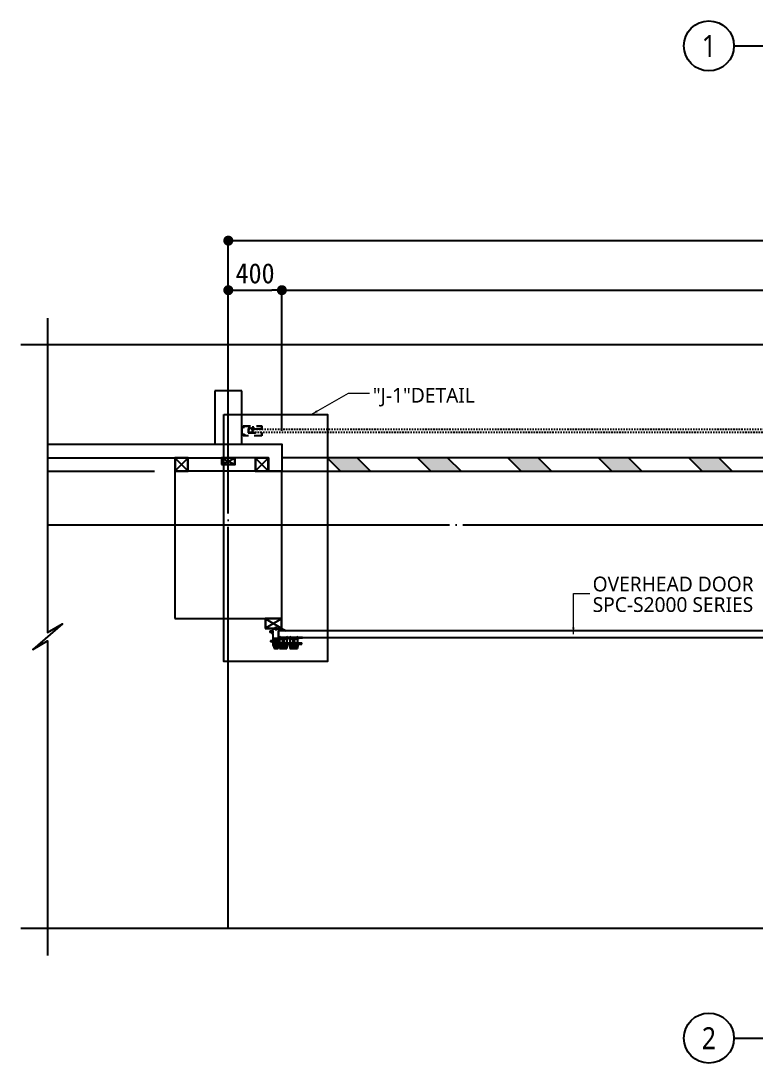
# Model space of a CAD drawing. Header units: millimetres. Extents: x 909 to 159266, y 137 to 21462.
# Drawn here: x 78800 to 84289, y 2454 to 10236 of the extents above; entities that cross this region are included whole.
import ezdxf
from ezdxf.enums import TextEntityAlignment as Align

# ---------------------------------------------------------------- set-up
doc = ezdxf.new("R2010")
doc.units = ezdxf.units.MM
doc.header["$LTSCALE"] = 50
doc.header["$MEASUREMENT"] = 0
for name, pattern in [('HIDDEN', [2, 1, -1]), ('지상1층 평면도$0$CEN', [62, 60, -1, 0, -1]), ('지상1층 평면도$0$HID', [2, 1.1, -0.9])]:
    doc.linetypes.add(name, pattern=pattern)
doc.layers.get('Defpoints').update_dxf_attribs({"color": 181})
for name, color, linetype in [('1212', 7, 'Continuous'), ('252', 252, 'Continuous'), ('3', 3, 'Continuous'), ('DIM', 7, 'Continuous'), ('OHD Frame', 2, 'Continuous'), ('OHD Panel', 5, 'Continuous'), ('건축120130$0$MARK', 3, 'Continuous'), ('지상1층 평면도$0$A-FLOR-FLIN-TYP2', 8, 'Continuous'), ('지상1층 평면도$0$A-FLOR-GW', 6, 'Continuous'), ('지상1층 평면도$0$A-ST-AXIS-CEN', 252, '지상1층 평면도$0$CEN'), ('지상1층 평면도$0$A-ST-COL', 2, 'Continuous'), ('지상1층 평면도$0$AF_01_Xref_PLAN_REV_01$0$_시설물', 9, 'Continuous'), ('지상1층 평면도$0$XREF-PLAN$0$A-STEEL', 7, 'Continuous'), ('지상1층 평면도$0$방화셔터', 11, '지상1층 평면도$0$HID')]:
    doc.layers.add(name, color=color, linetype=linetype)
doc.layers.add('건축120130$0$TEX', color=3, linetype='Continuous', lineweight=15)
doc.styles.add('2020음성 1차', font='나눔고딕Bold.ttf')
doc.styles.get("Standard").update_dxf_attribs({"font": 'NanumGothicBold.ttf'})
doc.styles.add('돋움체', font='')
doc.styles.add('울릉도M', font='NanumGothic.ttf')
doc.styles.get('돋움체').set_extended_font_data('DotumChe')
doc.dimstyles.new('ISO-25', dxfattribs={"dimtxt": 2.5, "dimasz": 2.5, "dimexe": 1.25, "dimexo": 0.625, "dimtad": 1, "dimtxsty": 'Standard', "dimcen": 2.5, "dimadec": 0, "dimazin": 0, "dimtfac": 1, "dimtmove": 0, "dimatfit": 3, "dimfxl": 1, "dimarcsym": 0})
doc.dimstyles.new('류재성$0', dxfattribs={"dimscale": 50, "dimtxt": 3, "dimasz": 1.5, "dimexe": 0, "dimexo": 2, "dimgap": 1, "dimtad": 1, "dimdec": 0, "dimdsep": 46, "dimlunit": 6, "dimtxsty": '2020음성 1차', "dimblk1": 'DOT', "dimblk2": 'DOT', "dimsah": 1, "dimcen": 0.09, "dimclrt": 4, "dimadec": 0, "dimazin": 0, "dimtfac": 1, "dimtdec": 4, "dimtofl": 0, "dimtmove": 0, "dimatfit": 3, "dimldrblk": 'DOT', "dimfxl": 1, "dimtolj": 1, "dimtzin": 0, "dimarcsym": 0})

# ---------------------------------------------------------------- blocks, each defined once
blk = doc.blocks.new('지상1층 평면도$0$XREF-PLAN$0$각-100X100')
at = {"layer": '지상1층 평면도$0$XREF-PLAN$0$A-STEEL', "color": 1}
for p, q in [((-47.7, -47.7), (47.7, 47.7)), ((-47.7, 47.7), (47.7, -47.7))]:
    blk.add_line(p, q, dxfattribs=at)
at = {"layer": '지상1층 평면도$0$XREF-PLAN$0$A-STEEL'}
blk.add_lwpolyline([(-50, -50), (50, -50), (50, 50), (-50, 50)], close=True, dxfattribs=at)
at = {"layer": '지상1층 평면도$0$XREF-PLAN$0$A-STEEL', "color": 8}
blk.add_lwpolyline([(-47.7, -47.7), (47.7, -47.7), (47.7, 47.7), (-47.7, 47.7)], close=True, dxfattribs=at)
blk = doc.blocks.new('지상1층 평면도$0$A$C5B7E0480')
at = {"layer": '지상1층 평면도$0$XREF-PLAN$0$A-STEEL', "color": 1}
for p, q in [((2.3, 2.3, -103000), (97.7, 47.7, -103000)), ((2.3, 47.7, -103000), (97.7, 2.3, -103000))]:
    blk.add_line(p, q, dxfattribs=at)
at = {"layer": '지상1층 평면도$0$XREF-PLAN$0$A-STEEL', "elevation": -103000}
blk.add_lwpolyline([(0, 0), (100, 0), (100, 50), (0, 50)], close=True, dxfattribs=at)
at = {"layer": '지상1층 평면도$0$XREF-PLAN$0$A-STEEL', "color": 8, "elevation": -103000}
blk.add_lwpolyline([(2.3, 2.3), (97.7, 2.3), (97.7, 47.7), (2.3, 47.7)], close=True, dxfattribs=at)
blk = doc.blocks.new('지상1층 평면도$0$A$C53E97F43')
at = {"layer": '지상1층 평면도$0$방화셔터'}
for p, q in [((0, 63.5), (0, 65)), ((0, 63.5), (0, 65)), ((0, 11.5), (0, 10)), ((0, 11.5), (0, 10)), ((20, 61.9), (20, 63.5)), ((20, 13.1), (20, 11.5)), ((79.5, 20), (82, 20)), ((79.5, 20), (80.5, 18)), ((80.5, 18), (79.5, 18)), ((79.5, 18), (80.5, 16)), ((80.5, 16), (79.5, 16)), ((79.5, 16), (80.5, 14)), ((80.5, 14), (79.5, 14)), ((79.5, 14), (80.5, 12)), ((80.5, 12), (79.5, 12)), ((79.5, 12), (80.5, 10)), ((89.5, 10), (80.5, 10)), ((82.5, 12), (82.5, 17.5)), ((82.5, 17.5), (87.5, 17.5)), ((87.5, 12), (82.5, 12)), ((87.5, 12), (87.5, 17.5)), ((88, 20), (90.5, 20)), ((90.5, 20), (89.5, 18)), ((89.5, 18), (90.5, 18)), ((90.5, 18), (89.5, 16)), ((89.5, 16), (90.5, 16)), ((90.5, 16), (89.5, 14)), ((89.5, 14), (90.5, 14)), ((90.5, 14), (89.5, 12)), ((89.5, 12), (90.5, 12)), ((90.5, 12), (89.5, 10))]:
    blk.add_line(p, q, dxfattribs=at)
for points in [[(0, 10), (10, 10), (10, 0), (150, 0), (150, 25), (90, 25), (90, 10), (80, 10), (80, 20), (50, 20), (50, 50), (150, 50), (150, 75), (10, 75), (10, 65), (0, 65)], [(0, 11.5), (11.5, 11.5), (11.5, 1.5), (148.5, 1.5), (148.5, 23.5), (91.5, 23.5), (91.5, 8.5), (78.5, 8.5), (78.5, 18.5), (48.5, 18.5), (48.5, 51.5), (148.5, 51.5), (148.5, 73.5), (11.5, 73.5), (11.5, 63.5), (0, 63.5)], [(20, 11.5), (20, 11.5), (0, 11.5), (0, 63.5), (20, 63.5)], [(20, 13.1), (1.6, 13.1), (1.6, 61.9), (20, 61.9)]]:
    blk.add_lwpolyline(points, dxfattribs=at)
for centre, radius, start, end in [((75.4, 41.4), 2, 39.97118, 180), ((73.9, 41.4), 0.5, 180, 0), ((75.4, 41.4), 1, 49.23897, 180), ((47.8, 21.2), 35.2, 358.12428, 36.69029), ((47.2, 15.9), 40, 5.83802, 42.0129), ((82.5, 20), 0.5, 180, 0), ((87.5, 20), 0.5, 180, 0)]:
    blk.add_arc(centre, radius, start, end, dxfattribs=at)
blk = doc.blocks.new('프레임125X75X2.3T')
at = {"color": 1}
for p, q in [((187297.8, -254578.2, 0), (187368.2, -254457.8, 0)), ((187297.8, -254457.8, 0), (187368.2, -254578.2, 0))]:
    blk.add_line(p, q, dxfattribs=at)
at = {"layer": 'OHD Frame', "elevation": 0}
for points in [[(187370.5, -254455.5), (187370.5, -254580.5), (187295.5, -254580.5), (187295.5, -254455.5)], [(187368.2, -254457.8), (187368.2, -254578.2), (187297.8, -254578.2), (187297.8, -254457.8)]]:
    blk.add_lwpolyline(points, close=True, dxfattribs=at)
blk = doc.blocks.new('_Dot')
at = {"layer": 'DIM', "color": 0, "lineweight": -2}
blk.add_line((-0.5, 0), (-1, 0), dxfattribs=at)
at = {"layer": 'DIM', "color": 0, "const_width": 0.5}
blk.add_lwpolyline([(-0.25, 0, 1), (0.25, 0, 1)], format="xyb", close=True, dxfattribs=at)
blk = doc.blocks.new('*D5553')
at = {"layer": '252', "color": 0, "lineweight": -2}
for p, q in [((80748.8, 7174.4), (80748.8, 8225.2)), ((80823.8, 8225.2), (90873.8, 8225.2)), ((90948.8, 7174.4), (90948.8, 8225.2))]:
    blk.add_line(p, q, dxfattribs=at)
at = {"layer": 'Defpoints', "color": 0}
for p in [(90948.8, 8225.2), (80748.8, 7074.4), (90948.8, 7074.4)]:
    blk.add_point(p, dxfattribs=at)
at = {"layer": '252', "color": 0, "linetype": 'ByBlock', "lineweight": -2, "xscale": 75, "yscale": 75, "zscale": 75, "rotation": 180}
blk.add_blockref('_Dot', (80748.8, 8225.2), dxfattribs=at)
at = {"layer": '252', "color": 0, "linetype": 'ByBlock', "lineweight": -2, "xscale": 75, "yscale": 75, "zscale": 75}
blk.add_blockref('_Dot', (90948.8, 8225.2), dxfattribs=at)
at = {"layer": '252', "color": 4, "insert": (85848.8, 8368.6), "char_height": 150, "attachment_point": 5, "style": '돋움체'}
blk.add_mtext('\\A1;OPENING WIDTH = "10,200"', dxfattribs=at)
blk = doc.blocks.new('*D5555')
at = {"layer": '252', "color": 0, "lineweight": -2}
for p, q in [((80348.8, 7174.4), (80348.8, 8225.2)), ((80423.8, 8225.2), (80673.8, 8225.2)), ((80748.8, 7174.4), (80748.8, 8225.2))]:
    blk.add_line(p, q, dxfattribs=at)
at = {"layer": 'Defpoints', "color": 0}
for p in [(80748.8, 8225.2), (80348.8, 7074.4), (80748.8, 7074.4)]:
    blk.add_point(p, dxfattribs=at)
at = {"layer": '252', "color": 0, "linetype": 'ByBlock', "lineweight": -2, "xscale": 75, "yscale": 75, "zscale": 75, "rotation": 180}
blk.add_blockref('_Dot', (80348.8, 8225.2), dxfattribs=at)
at = {"layer": '252', "color": 0, "linetype": 'ByBlock', "lineweight": -2, "xscale": 75, "yscale": 75, "zscale": 75}
blk.add_blockref('_Dot', (80748.8, 8225.2), dxfattribs=at)
at = {"layer": '252', "color": 4, "insert": (80548.8, 8350.3), "char_height": 150, "attachment_point": 5, "style": '돋움체'}
blk.add_mtext('\\A1;400', dxfattribs=at)
blk = doc.blocks.new('*D5556')
at = {"layer": '252', "color": 0, "lineweight": -2}
for p, q in [((80348.8, 7174.4), (80348.8, 8595.1)), ((80423.8, 8595.1), (91273.8, 8595.1)), ((91348.8, 7174.4), (91348.8, 8595.1))]:
    blk.add_line(p, q, dxfattribs=at)
at = {"layer": 'Defpoints', "color": 0}
for p in [(91348.8, 8595.1), (80348.8, 7074.4), (91348.8, 7074.4)]:
    blk.add_point(p, dxfattribs=at)
at = {"layer": '252', "color": 0, "linetype": 'ByBlock', "lineweight": -2, "xscale": 75, "yscale": 75, "zscale": 75, "rotation": 180}
blk.add_blockref('_Dot', (80348.8, 8595.1), dxfattribs=at)
at = {"layer": '252', "color": 0, "linetype": 'ByBlock', "lineweight": -2, "xscale": 75, "yscale": 75, "zscale": 75}
blk.add_blockref('_Dot', (91348.8, 8595.1), dxfattribs=at)
at = {"layer": '252', "color": 4, "insert": (85848.8, 8734.4), "char_height": 150, "attachment_point": 5, "style": '돋움체'}
blk.add_mtext('\\A1;11,000', dxfattribs=at)

msp = doc.modelspace()

# ---------------------------------------------------------------- hatches: boundary and pattern name
h = msp.add_hatch(color=256)
h.dxf.hatch_style = 1
h.paths.add_polyline_path([(80748.8, 5698.4), (80734.6, 5698.4), (80734.6, 5699.4), (80749.6, 5699.4), (80749.6, 5697.7), (80778, 5682.6, -2.618034), (80777.5, 5681.7), (80749.6, 5696.8), (80749.6, 5695.1), (80734.6, 5695.1), (80734.6, 5696.1), (80748.8, 5696.1)])
at = {"layer": '지상1층 평면도$0$AF_01_Xref_PLAN_REV_01$0$_시설물'}
for points in [[(81311.3, 6974.4), (81411.3, 6874.4), (81186.3, 6874.4), (81086.3, 6974.4)], [(81986.3, 6974.4), (82086.3, 6874.4), (81861.3, 6874.4), (81761.3, 6974.4)], [(82661.3, 6974.4), (82761.3, 6874.4), (82536.3, 6874.4), (82436.3, 6974.4)], [(83336.3, 6974.4), (83436.3, 6874.4), (83211.3, 6874.4), (83111.3, 6974.4)], [(84011.3, 6974.4), (84111.3, 6874.4), (83886.3, 6874.4), (83786.3, 6974.4)]]:
    msp.add_hatch(color=253, dxfattribs=at).paths.add_polyline_path(points)

# ---------------------------------------------------------------- linework, layer by layer
at = {"color": 2}
for p, q in [((80722.2, 5683, 0), (80722.2, 5629.8, 0)), ((80723.8, 5681.4, 0), (80723.8, 5631.4, 0)), ((80768.7, 5681.4, 0), (80723.8, 5681.4, 0)), ((80768.7, 5683, 0), (80768.7, 5681.4, 0)), ((80902.6, 5631.4, 0), (80723.8, 5631.4, 0))]:
    msp.add_line(p, q, dxfattribs=at)
at = {"color": 4}
for p, q in [((80724.3, 5629.8, 0), (80724.3, 5618.3, 0)), ((80724.3, 5627.6, 0), (80793.6, 5627.6, 0)), ((80724.3, 5618.3, 0), (80740.8, 5618.3, 0)), ((80731.8, 5618.3, 0), (80731.8, 5594.9, 0)), ((80740.8, 5618.3, 0), (80740.8, 5627.6, 0)), ((80740.8, 5626, 0), (80741.9, 5626, 0)), ((80740.8, 5619.9, 0), (80741.9, 5619.9, 0)), ((80741.9, 5618.3, 0), (80741.9, 5627.6, 0)), ((80741.9, 5618.3, 0), (80775.9, 5618.3, 0)), ((80753.2, 5611.1, 0), (80764.2, 5611.1, 0)), ((80775.9, 5618.3, 0), (80775.9, 5627.6, 0)), ((80775.9, 5626, 0), (80777.1, 5626, 0)), ((80775.9, 5619.9, 0), (80777.1, 5619.9, 0)), ((80777.1, 5618.3, 0), (80777.1, 5627.6, 0)), ((80777.1, 5618.3, 0), (80793.6, 5618.3, 0)), ((80786.8, 5618.3, 0), (80786.8, 5594.9, 0)), ((80793.6, 5629.8, 0), (80793.6, 5618.3, 0)), ((80801.7, 5629.8, 0), (80801.7, 5618.3, 0)), ((80801.7, 5627.6, 0), (80871, 5627.6, 0)), ((80801.7, 5618.3, 0), (80818.2, 5618.3, 0)), ((80809.2, 5618.3, 0), (80809.2, 5594.9, 0)), ((80818.2, 5618.3, 0), (80818.2, 5627.6, 0)), ((80818.2, 5626, 0), (80819.3, 5626, 0)), ((80818.2, 5619.9, 0), (80819.3, 5619.9, 0)), ((80819.3, 5618.3, 0), (80819.3, 5627.6, 0)), ((80819.3, 5618.3, 0), (80853.3, 5618.3, 0)), ((80830.6, 5611.1, 0), (80841.6, 5611.1, 0)), ((80853.3, 5618.3, 0), (80853.3, 5627.6, 0)), ((80853.3, 5626, 0), (80854.5, 5626, 0)), ((80853.3, 5619.9, 0), (80854.5, 5619.9, 0)), ((80854.5, 5618.3, 0), (80854.5, 5627.6, 0)), ((80854.5, 5618.3, 0), (80871, 5618.3, 0)), ((80864.2, 5618.3, 0), (80864.2, 5594.9, 0)), ((80871, 5629.8, 0), (80871, 5618.3, 0)), ((80728.7, 5594.9, 0), (80728.7, 5580.4, 0)), ((80731.8, 5564.9, 0), (80731.8, 5549.8, 0)), ((80731.8, 5549.8, 0), (80786.8, 5549.8, 0)), ((80786.8, 5564.9, 0), (80786.8, 5549.8, 0)), ((80789.2, 5594.9, 0), (80789.2, 5580.4, 0)), ((80806.1, 5594.9, 0), (80806.1, 5580.4, 0)), ((80809.2, 5564.9, 0), (80809.2, 5549.8, 0)), ((80809.2, 5549.8, 0), (80864.2, 5549.8, 0)), ((80864.2, 5564.9, 0), (80864.2, 5549.8, 0)), ((80866.6, 5594.9, 0), (80866.6, 5580.4, 0))]:
    msp.add_line(p, q, dxfattribs=at)
at = {"color": 3}
for p, q in [((80715.2, 5593.1, 0), (80728.7, 5593.1, 0)), ((80715.2, 5582.1, 0), (80728.7, 5582.1, 0)), ((80789.2, 5593.1, 0), (80806.1, 5593.1, 0)), ((80789.2, 5582.1, 0), (80806.1, 5582.1, 0)), ((80866.6, 5593.1, 0), (80897.2, 5593.1, 0)), ((80866.6, 5582.1, 0), (80897.2, 5582.1, 0)), ((80897.2, 5582.1, 0), (80897.2, 5593.1, 0))]:
    msp.add_line(p, q, dxfattribs=at)
at = {"color": 1, "linetype": 'HIDDEN', "ltscale": 3}
for p, q in [((80728.7, 5593.1, 0), (80789.2, 5593.1, 0)), ((80728.7, 5582.1, 0), (80789.2, 5582.1, 0)), ((80806.1, 5593.1, 0), (80866.6, 5593.1, 0)), ((80806.1, 5582.1, 0), (80866.6, 5582.1, 0))]:
    msp.add_line(p, q, dxfattribs=at)
at = {"color": 8, "linetype": 'HIDDEN', "ltscale": 3}
for p, q in [((80731.8, 5564.9, 0), (80731.8, 5594.9, 0)), ((80786.8, 5564.9, 0), (80786.8, 5594.9, 0)), ((80809.2, 5564.9, 0), (80809.2, 5594.9, 0)), ((80864.2, 5564.9, 0), (80864.2, 5594.9, 0))]:
    msp.add_line(p, q, dxfattribs=at)
at = {"color": 2, "elevation": 0}
for points in [[(79000, 8016.2), (79000, 5668.2), (79109.9, 5732.9), (78890, 5542.1), (79000, 5606.7), (79000, 3258.7)], [(92903.7, 7816.2), (85882.6, 7816.2), (85947.2, 7706.3), (85756.5, 7926.1), (85821.1, 7816.2), (78800, 7816.2)], [(92903.7, 3458.7), (85882.6, 3458.7), (85947.2, 3348.8), (85756.5, 3568.6), (85821.1, 3458.7), (78800, 3458.7)]]:
    msp.add_lwpolyline(points, dxfattribs=at)
at = {"elevation": 0}
msp.add_lwpolyline([(80315, 7296.9), (81090.4, 7296.9), (81090.4, 5453.6), (80315, 5453.6)], close=True, dxfattribs=at)
at = {"color": 2, "elevation": 0}
msp.add_lwpolyline([(80676.5, 5663.4, 0.188811), (80677.3, 5661.5), (80680.1, 5658.5, -0.188811), (80680.2, 5658.1), (80680.2, 5585.2), (80682.5, 5585.2), (80682.5, 5659, 0.188811), (80682.4, 5659.4), (80679, 5663.1, -0.188811), (80678.8, 5663.4), (80678.8, 5685.2), (80676.5, 5685.2), (80676.5, 5663.2)], format="xyb", dxfattribs=at)
msp.add_lwpolyline([(80678.8, 5695.6), (80678.8, 5663.4), (80681.1, 5663.4), (80681.1, 5695.6, -0.414214), (80681.6, 5696.1), (80748.8, 5696.1), (80748.8, 5698.4), (80681.6, 5698.4, 0.414214)], format="xyb", close=True, dxfattribs=at)
at = {"elevation": 0}
msp.add_lwpolyline([(80749.6, 5697.7), (80778, 5682.6, -2.618034), (80777.5, 5681.7), (80749.6, 5696.8), (80749.6, 5695.1), (80734.6, 5695.1), (80734.6, 5696.1), (80748.8, 5696.1), (80748.8, 5698.4), (80734.6, 5698.4), (80734.6, 5699.4), (80749.6, 5699.4)], format="xyb", close=True, dxfattribs=at)
at = {"color": 2, "elevation": 0}
msp.add_lwpolyline([(80714.6, 5549.8), (80720.3, 5562.8), (80722.4, 5561.9), (80716.1, 5547.5), (80696.1, 5547.5), (80682.5, 5576), (80682.5, 5626), (80722.5, 5626), (80722.5, 5623.7), (80684.8, 5623.7), (80684.8, 5576.5), (80697.6, 5549.8)], close=True, dxfattribs=at)
at = {"color": 3, "elevation": 0}
msp.add_lwpolyline([(80697.2, 5560.9), (80697.2, 5614.4, -0.414214), (80706.2, 5623.4), (80706.2, 5623.4, -0.414214), (80715.2, 5614.4), (80715.2, 5560.9, -0.414214), (80706.2, 5551.9), (80706.2, 5551.9, -0.414214)], format="xyb", close=True, dxfattribs=at)
at = {"layer": '1212', "color": 3}
for p, q in [((80669.5, 5667, 0), (80669.5, 5681.5, 0)), ((80669.5, 5681.5, 0), (80674.5, 5681.5, 0)), ((80674.5, 5681.7, 0), (80674.5, 5666.7, 0)), ((80676.5, 5681.7, 0), (80676.5, 5666.7, 0)), ((80676.5, 5681.5, 0), (80676.5, 5667, 0)), ((80695.6, 5696.1, 0), (80695.6, 5693.7, 0)), ((80713.6, 5693.7, 0), (80695.6, 5693.7, 0)), ((80697.5, 5693.7, 0), (80697.5, 5688.2, 0)), ((80711.8, 5688.2, 0), (80697.5, 5688.2, 0)), ((80701.1, 5708.3, 0), (80704.6, 5711.9, 0)), ((80701.1, 5704.3, 0), (80706.4, 5710.1, 0)), ((80701.1, 5701.7, 0), (80701.1, 5708.3, 0)), ((80701.1, 5698.4, 0), (80701.1, 5699.4, 0)), ((80701.3, 5693.7, 0), (80701.3, 5688.2, 0)), ((80701.6, 5698.4, 0), (80702.6, 5699.4, 0)), ((80701.7, 5701.7, 0), (80707.9, 5708.5, 0)), ((80708.2, 5708.3, 0), (80704.6, 5711.9, 0)), ((80704.7, 5701.7, 0), (80708.2, 5705.5, 0)), ((80704.7, 5698.5, 0), (80705.5, 5699.4, 0)), ((80707.6, 5701.7, 0), (80708.2, 5702.3, 0)), ((80708, 5693.7, 0), (80708, 5688.2, 0)), ((80708.2, 5701.7, 0), (80708.2, 5708.3, 0)), ((80708.2, 5698.4, 0), (80708.2, 5699.4, 0)), ((80711.8, 5693.7, 0), (80711.8, 5688.2, 0)), ((80713.6, 5696.1, 0), (80713.6, 5693.7, 0)), ((80669.5, 5678.2, 0), (80659.8, 5678.2, 0)), ((80659.8, 5678.2, 0), (80659.8, 5670.2, 0)), ((80660.1, 5678.2, 0), (80659.8, 5676.3, 0)), ((80669.5, 5670.2, 0), (80659.8, 5670.2, 0)), ((80661.9, 5678.2, 0), (80660.5, 5670.2, 0)), ((80663.6, 5678.2, 0), (80662.2, 5670.2, 0)), ((80673.2, 5607.2, 0), (80663.5, 5607.2, 0)), ((80663.5, 5607.2, 0), (80663.5, 5599.2, 0)), ((80663.8, 5607.2, 0), (80663.5, 5605.3, 0)), ((80665.3, 5678.2, 0), (80664, 5670.2, 0)), ((80665.6, 5607.2, 0), (80664.2, 5599.2, 0)), ((80667.1, 5678.2, 0), (80665.7, 5670.2, 0)), ((80667.3, 5607.2, 0), (80665.9, 5599.2, 0)), ((80668.8, 5678.2, 0), (80667.4, 5670.2, 0)), ((80669, 5607.2, 0), (80667.7, 5599.2, 0)), ((80669.5, 5672.4, 0), (80669.2, 5670.2, 0)), ((80670.8, 5607.2, 0), (80669.4, 5599.2, 0)), ((80669.5, 5677.8, 0), (80674.5, 5677.8, 0)), ((80669.5, 5670.6, 0), (80674.5, 5670.6, 0)), ((80674.5, 5667, 0), (80669.5, 5667, 0)), ((80672.5, 5607.2, 0), (80671.1, 5599.2, 0)), ((80673.2, 5596, 0), (80673.2, 5610.5, 0)), ((80673.2, 5610.5, 0), (80678.2, 5610.5, 0)), ((80673.2, 5606.8, 0), (80678.2, 5606.8, 0)), ((80678.2, 5610.7, 0), (80678.2, 5595.7, 0)), ((80680.2, 5610.7, 0), (80680.2, 5595.7, 0)), ((80680.2, 5610.5, 0), (80680.2, 5596, 0)), ((80726.5, 5627.6, 0), (80726.5, 5626, 0)), ((80739, 5626, 0), (80726.5, 5626, 0)), ((80727.8, 5626, 0), (80727.8, 5622.1, 0)), ((80737.7, 5622.1, 0), (80727.8, 5622.1, 0)), ((80730.3, 5636, 0), (80732.8, 5638.5, 0)), ((80730.3, 5633.2, 0), (80734, 5637.2, 0)), ((80730.3, 5631.4, 0), (80730.3, 5636, 0)), ((80730.4, 5626, 0), (80730.4, 5622.1, 0)), ((80730.7, 5631.4, 0), (80735.1, 5636.1, 0)), ((80735.2, 5636, 0), (80732.8, 5638.5, 0)), ((80732.8, 5631.4, 0), (80735.2, 5634.1, 0)), ((80735.1, 5626, 0), (80735.1, 5622.1, 0)), ((80735.2, 5631.4, 0), (80735.2, 5636, 0)), ((80737.7, 5626, 0), (80737.7, 5622.1, 0)), ((80739, 5627.6, 0), (80739, 5626, 0)), ((80779.3, 5627.6, 0), (80779.3, 5626, 0)), ((80791.7, 5626, 0), (80779.3, 5626, 0)), ((80780.5, 5626, 0), (80780.5, 5622.1, 0)), ((80790.4, 5622.1, 0), (80780.5, 5622.1, 0)), ((80783, 5636, 0), (80785.5, 5638.5, 0)), ((80783, 5633.2, 0), (80786.7, 5637.2, 0)), ((80783, 5631.4, 0), (80783, 5636, 0)), ((80783.1, 5626, 0), (80783.1, 5622.1, 0)), ((80783.4, 5631.4, 0), (80787.8, 5636.1, 0)), ((80787.9, 5636, 0), (80785.5, 5638.5, 0)), ((80785.5, 5631.4, 0), (80787.9, 5634.1, 0)), ((80787.8, 5626, 0), (80787.8, 5622.1, 0)), ((80787.9, 5631.4, 0), (80787.9, 5636, 0)), ((80790.4, 5626, 0), (80790.4, 5622.1, 0)), ((80791.7, 5627.6, 0), (80791.7, 5626, 0)), ((80803.9, 5627.6, 0), (80803.9, 5626, 0)), ((80816.4, 5626, 0), (80803.9, 5626, 0)), ((80805.2, 5626, 0), (80805.2, 5622.1, 0)), ((80815.1, 5622.1, 0), (80805.2, 5622.1, 0)), ((80807.7, 5636, 0), (80810.2, 5638.5, 0)), ((80807.7, 5633.2, 0), (80811.4, 5637.2, 0)), ((80807.7, 5631.4, 0), (80807.7, 5636, 0)), ((80807.8, 5626, 0), (80807.8, 5622.1, 0)), ((80808.1, 5631.4, 0), (80812.5, 5636.1, 0)), ((80812.6, 5636, 0), (80810.2, 5638.5, 0)), ((80810.2, 5631.4, 0), (80812.6, 5634.1, 0)), ((80812.5, 5626, 0), (80812.5, 5622.1, 0)), ((80812.6, 5631.4, 0), (80812.6, 5636, 0)), ((80815.1, 5626, 0), (80815.1, 5622.1, 0)), ((80816.4, 5627.6, 0), (80816.4, 5626, 0)), ((80856.6, 5627.6, 0), (80856.6, 5626, 0)), ((80869.1, 5626, 0), (80856.6, 5626, 0)), ((80857.9, 5626, 0), (80857.9, 5622.1, 0)), ((80867.8, 5622.1, 0), (80857.9, 5622.1, 0)), ((80860.4, 5636, 0), (80862.9, 5638.5, 0)), ((80860.4, 5633.2, 0), (80864.1, 5637.2, 0)), ((80860.4, 5631.4, 0), (80860.4, 5636, 0)), ((80860.5, 5626, 0), (80860.5, 5622.1, 0)), ((80860.8, 5631.4, 0), (80865.2, 5636.1, 0)), ((80865.3, 5636, 0), (80862.9, 5638.5, 0)), ((80862.9, 5631.4, 0), (80865.3, 5634.1, 0)), ((80865.2, 5626, 0), (80865.2, 5622.1, 0)), ((80865.3, 5631.4, 0), (80865.3, 5636, 0)), ((80867.8, 5626, 0), (80867.8, 5622.1, 0)), ((80869.1, 5627.6, 0), (80869.1, 5626, 0)), ((80673.2, 5599.2, 0), (80663.5, 5599.2, 0)), ((80673.2, 5601.4, 0), (80672.9, 5599.2, 0)), ((80673.2, 5599.6, 0), (80678.2, 5599.6, 0)), ((80678.2, 5596, 0), (80673.2, 5596, 0)), ((80754.4, 5579, 0), (80749.1, 5571.1, 0)), ((80749.1, 5568.9, 0), (80749.1, 5571.1, 0)), ((80754.4, 5562.1, 0), (80749.1, 5568.9, 0)), ((80754.4, 5579, 0), (80754.4, 5576.1, 0)), ((80763.4, 5579, 0), (80754.4, 5579, 0)), ((80763.4, 5562.1, 0), (80754.4, 5562.1, 0)), ((80754.6, 5567, 0), (80754.6, 5569.1, 0)), ((80763.2, 5567, 0), (80763.2, 5569.1, 0)), ((80763.4, 5579, 0), (80768.7, 5571.1, 0)), ((80763.4, 5579, 0), (80763.4, 5576.1, 0)), ((80763.4, 5562.1, 0), (80768.7, 5568.9, 0)), ((80768.7, 5568.9, 0), (80768.7, 5571.1, 0)), ((80831.8, 5579, 0), (80826.5, 5571.1, 0)), ((80826.5, 5568.9, 0), (80826.5, 5571.1, 0)), ((80831.8, 5562.1, 0), (80826.5, 5568.9, 0)), ((80840.8, 5579, 0), (80831.8, 5579, 0)), ((80831.8, 5579, 0), (80831.8, 5576.1, 0)), ((80840.8, 5562.1, 0), (80831.8, 5562.1, 0)), ((80832, 5567, 0), (80832, 5569.1, 0)), ((80840.6, 5567, 0), (80840.6, 5569.1, 0)), ((80840.8, 5579, 0), (80846.1, 5571.1, 0)), ((80840.8, 5579, 0), (80840.8, 5576.1, 0)), ((80840.8, 5562.1, 0), (80846.1, 5568.9, 0)), ((80846.1, 5568.9, 0), (80846.1, 5571.1, 0))]:
    msp.add_line(p, q, dxfattribs=at)
at = {"layer": '1212', "color": 2}
for p, q in [((80722.2, 5683, 0), (80768.7, 5683, 0)), ((80722.2, 5629.8, 0), (80902.6, 5629.8, 0)), ((80902.6, 5629.8, 0), (80902.6, 5631.4, 0))]:
    msp.add_line(p, q, dxfattribs=at)
at = {"layer": '1212', "color": 4}
for p, q in [((80724.3, 5627.6, 0), (80793.6, 5627.6, 0)), ((80753.2, 5611.1, 0), (80753.2, 5594.9, 0)), ((80764.2, 5611.1, 0), (80764.2, 5594.9, 0)), ((80801.7, 5627.6, 0), (80871, 5627.6, 0)), ((80830.6, 5611.1, 0), (80830.6, 5594.9, 0)), ((80841.6, 5611.1, 0), (80841.6, 5594.9, 0)), ((80728.7, 5594.9, 0), (80789.2, 5594.9, 0)), ((80728.7, 5580.4, 0), (80789.2, 5580.4, 0)), ((80728.7, 5580.4, 0), (80728.7, 5564.9, 0)), ((80728.7, 5564.9, 0), (80752.2, 5564.9, 0)), ((80753.2, 5563.6, 0), (80753.2, 5553.3, 0)), ((80753.2, 5553.3, 0), (80764.2, 5553.3, 0)), ((80764.2, 5563.2, 0), (80764.2, 5553.3, 0)), ((80765.6, 5564.9, 0), (80789.2, 5564.9, 0)), ((80789.2, 5580.4, 0), (80789.2, 5564.9, 0)), ((80806.1, 5594.9, 0), (80866.6, 5594.9, 0)), ((80806.1, 5580.4, 0), (80866.6, 5580.4, 0)), ((80806.1, 5580.4, 0), (80806.1, 5564.9, 0)), ((80806.1, 5564.9, 0), (80829.6, 5564.9, 0)), ((80830.6, 5563.6, 0), (80830.6, 5553.3, 0)), ((80830.6, 5553.3, 0), (80841.6, 5553.3, 0)), ((80841.6, 5563.2, 0), (80841.6, 5553.3, 0)), ((80843, 5564.9, 0), (80866.6, 5564.9, 0)), ((80866.6, 5580.4, 0), (80866.6, 5564.9, 0))]:
    msp.add_line(p, q, dxfattribs=at)
at = {"layer": '1212', "linetype": 'HIDDEN', "ltscale": 10}
for p, q in [((80726.5, 5626, 0), (80724.3, 5626, 0)), ((80740.8, 5619.9, 0), (80724.3, 5619.9, 0)), ((80740.8, 5626, 0), (80739, 5626, 0)), ((80741.9, 5626, 0), (80775.9, 5626, 0)), ((80741.9, 5619.9, 0), (80775.9, 5619.9, 0)), ((80777.1, 5626, 0), (80779.3, 5626, 0)), ((80777.1, 5619.9, 0), (80793.6, 5619.9, 0)), ((80791.7, 5626, 0), (80793.6, 5626, 0)), ((80803.9, 5626, 0), (80801.7, 5626, 0)), ((80818.2, 5619.9, 0), (80801.7, 5619.9, 0)), ((80818.2, 5626, 0), (80816.4, 5626, 0)), ((80819.3, 5626, 0), (80853.3, 5626, 0)), ((80819.3, 5619.9, 0), (80853.3, 5619.9, 0)), ((80854.5, 5626, 0), (80856.6, 5626, 0)), ((80854.5, 5619.9, 0), (80871, 5619.9, 0)), ((80869.1, 5626, 0), (80871, 5626, 0))]:
    msp.add_line(p, q, dxfattribs=at)
at = {"layer": '1212'}
for p, q in [((80726.5, 5627.6, 0), (80739, 5627.6, 0)), ((80779.3, 5627.6, 0), (80791.7, 5627.6, 0)), ((80803.9, 5627.6, 0), (80816.4, 5627.6, 0)), ((80856.6, 5627.6, 0), (80869.1, 5627.6, 0))]:
    msp.add_line(p, q, dxfattribs=at)
at = {"layer": '1212', "color": 3, "elevation": 0}
for points in [[(80681.1, 5680.5), (80681.1, 5667.9)], [(80684.8, 5609.5), (80684.8, 5596.9)]]:
    msp.add_lwpolyline(points, dxfattribs=at)
at = {"layer": '1212', "color": 3}
for centre, radius, start, end in [((80675.5, 5681.7, 0), 1, 90, 180), ((80675.5, 5681.7, 0), 1, 0, 90), ((80675.5, 5666.7, 0), 1, 180, 270), ((80675.5, 5666.7, 0), 1, 270, 0), ((80679.2, 5610.7, 0), 1, 90, 180), ((80679.2, 5610.7, 0), 1, 0, 90), ((80661.8, 5674.2, 0), 20.3, 341.96136, 18.03864), ((80665.5, 5603.2, 0), 20.3, 341.96136, 18.03864), ((80679.2, 5595.7, 0), 1, 180, 270), ((80679.2, 5595.7, 0), 1, 270, 0), ((80717.9, 5598.6, 0), 42.9, 316.57518, 328.3002), ((80758.9, 5601.9, 0), 26.2, 260.20746, 279.79254), ((80799.9, 5598.6, 0), 42.9, 211.6998, 223.42482), ((80795.3, 5598.6, 0), 42.9, 316.57518, 328.3002), ((80836.3, 5601.9, 0), 26.2, 260.20746, 279.79254), ((80877.3, 5598.6, 0), 42.9, 211.6998, 223.42482)]:
    msp.add_arc(centre, radius, start, end, dxfattribs=at)
for centre in [(80758.9, 5569.1, 0), (80836.3, 5569.1, 0)]:
    msp.add_ellipse(centre, major_axis=(7.39, 0), ratio=0.851726, dxfattribs=at)
for points, knots in [([(80763.2, 5569.1, 0), (80763.2, 5569.5, 0), (80763.1, 5569.8, 0), (80762.9, 5570.4, 0), (80762.6, 5570.8, 0), (80762, 5571.4, 0), (80761.6, 5571.7, 0), (80760.6, 5572.1, 0), (80760.1, 5572.3, 0), (80759, 5572.4, 0), (80758.4, 5572.4, 0), (80757.3, 5572.1, 0), (80756.8, 5571.9, 0), (80755.9, 5571.4, 0), (80755.5, 5571.1, 0), (80755, 5570.5, 0), (80754.8, 5570.2, 0), (80754.6, 5569.6, 0), (80754.6, 5569.4, 0), (80754.6, 5569.1, 0)], [6.283185, 6.283185, 6.283185, 6.283185, 6.643322, 6.643322, 7.003459, 7.003459, 7.363595, 7.363595, 7.723732, 7.723732, 8.083869, 8.083869, 8.444005, 8.444005, 8.804142, 8.804142, 9.164279, 9.164279, 9.424826, 9.424826, 9.424826, 9.424826]), ([(80763.2, 5567, 0), (80763.2, 5567.3, 0), (80763.1, 5567.6, 0), (80762.9, 5568.3, 0), (80762.6, 5568.6, 0), (80762, 5569.2, 0), (80761.6, 5569.5, 0), (80760.6, 5569.9, 0), (80760.1, 5570.1, 0), (80759, 5570.2, 0), (80758.4, 5570.2, 0), (80757.3, 5570, 0), (80756.8, 5569.8, 0), (80755.9, 5569.3, 0), (80755.5, 5569, 0), (80755, 5568.3, 0), (80754.8, 5568, 0), (80754.6, 5567.3, 0), (80754.6, 5567, 0), (80754.7, 5566.4, 0), (80754.8, 5566, 0), (80755.1, 5565.4, 0), (80755.4, 5565.1, 0), (80756.1, 5564.5, 0), (80756.6, 5564.2, 0), (80757.6, 5563.9, 0), (80758.2, 5563.8, 0), (80759.3, 5563.7, 0), (80759.9, 5563.8, 0), (80761, 5564.1, 0), (80761.4, 5564.4, 0), (80762.2, 5564.9, 0), (80762.5, 5565.2, 0), (80763, 5565.9, 0), (80763.1, 5566.2, 0), (80763.2, 5566.7, 0), (80763.2, 5566.8, 0), (80763.2, 5567, 0)], [0, 0, 0, 0, 0.360137, 0.360137, 0.720273, 0.720273, 1.08041, 1.08041, 1.440547, 1.440547, 1.800683, 1.800683, 2.16082, 2.16082, 2.520957, 2.520957, 2.881093, 2.881093, 3.24123, 3.24123, 3.601367, 3.601367, 3.961504, 3.961504, 4.32164, 4.32164, 4.681777, 4.681777, 5.041914, 5.041914, 5.40205, 5.40205, 5.762187, 5.762187, 6.122324, 6.122324, 6.283185, 6.283185, 6.283185, 6.283185]), ([(80840.6, 5569.1, 0), (80840.6, 5569.5, 0), (80840.5, 5569.8, 0), (80840.2, 5570.4, 0), (80840, 5570.8, 0), (80839.4, 5571.4, 0), (80839, 5571.7, 0), (80838, 5572.1, 0), (80837.5, 5572.3, 0), (80836.4, 5572.4, 0), (80835.8, 5572.4, 0), (80834.7, 5572.1, 0), (80834.2, 5571.9, 0), (80833.3, 5571.4, 0), (80832.9, 5571.1, 0), (80832.4, 5570.5, 0), (80832.2, 5570.2, 0), (80832, 5569.6, 0), (80832, 5569.4, 0), (80832, 5569.1, 0)], [6.283185, 6.283185, 6.283185, 6.283185, 6.643322, 6.643322, 7.003459, 7.003459, 7.363595, 7.363595, 7.723732, 7.723732, 8.083869, 8.083869, 8.444005, 8.444005, 8.804142, 8.804142, 9.164279, 9.164279, 9.424826, 9.424826, 9.424826, 9.424826]), ([(80840.6, 5567, 0), (80840.6, 5567.3, 0), (80840.5, 5567.6, 0), (80840.2, 5568.3, 0), (80840, 5568.6, 0), (80839.4, 5569.2, 0), (80839, 5569.5, 0), (80838, 5569.9, 0), (80837.5, 5570.1, 0), (80836.4, 5570.2, 0), (80835.8, 5570.2, 0), (80834.7, 5570, 0), (80834.2, 5569.8, 0), (80833.3, 5569.3, 0), (80832.9, 5569, 0), (80832.4, 5568.3, 0), (80832.2, 5568, 0), (80832, 5567.3, 0), (80832, 5567, 0), (80832, 5566.4, 0), (80832.2, 5566, 0), (80832.5, 5565.4, 0), (80832.8, 5565.1, 0), (80833.5, 5564.5, 0), (80834, 5564.2, 0), (80835, 5563.9, 0), (80835.6, 5563.8, 0), (80836.7, 5563.7, 0), (80837.3, 5563.8, 0), (80838.4, 5564.1, 0), (80838.8, 5564.4, 0), (80839.6, 5564.9, 0), (80839.9, 5565.2, 0), (80840.4, 5565.9, 0), (80840.5, 5566.2, 0), (80840.6, 5566.7, 0), (80840.6, 5566.8, 0), (80840.6, 5567, 0)], [0, 0, 0, 0, 0.360137, 0.360137, 0.720273, 0.720273, 1.08041, 1.08041, 1.440547, 1.440547, 1.800683, 1.800683, 2.16082, 2.16082, 2.520957, 2.520957, 2.881093, 2.881093, 3.24123, 3.24123, 3.601367, 3.601367, 3.961504, 3.961504, 4.32164, 4.32164, 4.681777, 4.681777, 5.041914, 5.041914, 5.40205, 5.40205, 5.762187, 5.762187, 6.122324, 6.122324, 6.283185, 6.283185, 6.283185, 6.283185])]:
    msp.add_open_spline(points, degree=3, knots=knots, dxfattribs=at)
at = {"layer": '3', "color": 8}
for p, q in [((80699.7, 5557.5, 0), (80699.7, 5617.8, 0)), ((80702.7, 5556, 0), (80702.7, 5619.3, 0)), ((80704.7, 5555.4, 0), (80704.7, 5619.9, 0)), ((80707.8, 5555.4, 0), (80707.8, 5619.9, 0)), ((80709.7, 5556, 0), (80709.7, 5619.3, 0)), ((80712.7, 5557.5, 0), (80712.7, 5617.8, 0))]:
    msp.add_line(p, q, dxfattribs=at)
at = {"layer": 'OHD Panel', "elevation": 0}
msp.add_lwpolyline([(90973.8, 5681.4), (80723.8, 5681.4), (80723.8, 5631.4), (90973.8, 5631.4)], close=True, dxfattribs=at)
at = {"layer": '건축120130$0$MARK', "color": 4}
for p, q in [((84124.1, 10049.2, 0), (87890.1, 10049.2, 0)), ((84124.1, 2640.8, 0), (87890.1, 2640.8, 0))]:
    msp.add_line(p, q, dxfattribs=at)
for centre in [(83936.9, 10049.2, 0), (83936.9, 2640.8, 0)]:
    msp.add_circle(centre, 187.1, dxfattribs=at)
at = {"layer": '지상1층 평면도$0$A-FLOR-FLIN-TYP2'}
for p, q in [((79000, 6874.4, 0), (79798.8, 6874.4, 0)), ((80548.8, 6874.4, 0), (90948.8, 6874.4, 0)), ((80548.8, 6874.4, 0), (90948.8, 6874.4, 0))]:
    msp.add_line(p, q, dxfattribs=at)
at = {"layer": '지상1층 평면도$0$A-FLOR-GW'}
for p, q in [((80448.8, 7474.4, 0), (80248.8, 7474.4, 0)), ((80248.8, 7474.4, 0), (80248.8, 7074.4, 0)), ((80448.8, 7074.4, 0), (80448.8, 7474.4, 0)), ((79000, 7074.4, 0), (80348.8, 7074.4, 0)), ((79000, 6974.4, 0), (80348.8, 6974.4, 0)), ((80648.8, 6974.4, 0), (80648.8, 6874.4, 0)), ((80748.8, 6974.4, 0), (80748.8, 6874.4, 0))]:
    msp.add_line(p, q, dxfattribs=at)
at = {"layer": '지상1층 평면도$0$A-FLOR-GW', "elevation": 0}
for points in [[(80348.8, 7074.4), (80748.8, 7074.4), (80748.8, 6974.4)], [(80648.8, 6974.4), (80348.8, 6974.4)]]:
    msp.add_lwpolyline(points, dxfattribs=at)
at = {"layer": '지상1층 평면도$0$A-ST-AXIS-CEN', "color": 1}
for p, q in [((80348.8, 3458.7, 0), (80348.8, 7816.2, 0)), ((79000, 6474.4, 0), (92703.7, 6474.4, 0))]:
    msp.add_line(p, q, dxfattribs=at)
at = {"layer": '지상1층 평면도$0$A-ST-COL', "elevation": 0}
msp.add_lwpolyline([(79948.8, 5774.4), (80748.8, 5774.4), (80748.8, 6874.4), (79948.8, 6874.4)], close=True, dxfattribs=at)
at = {"layer": '지상1층 평면도$0$AF_01_Xref_PLAN_REV_01$0$_시설물'}
for p, q in [((81086.3, 6974.4, 0), (81186.3, 6874.4, 0)), ((81311.3, 6974.4, 0), (81411.3, 6874.4, 0)), ((81761.3, 6974.4, 0), (81861.3, 6874.4, 0)), ((81986.3, 6974.4, 0), (82086.3, 6874.4, 0)), ((82436.3, 6974.4, 0), (82536.3, 6874.4, 0)), ((82661.3, 6974.4, 0), (82761.3, 6874.4, 0)), ((83111.3, 6974.4, 0), (83211.3, 6874.4, 0)), ((83336.3, 6974.4, 0), (83436.3, 6874.4, 0)), ((83786.3, 6974.4, 0), (83886.3, 6874.4, 0)), ((84011.3, 6974.4, 0), (84111.3, 6874.4, 0))]:
    msp.add_line(p, q, dxfattribs=at)
at = {"layer": '지상1층 평면도$0$AF_01_Xref_PLAN_REV_01$0$_시설물', "color": 6, "elevation": 0}
msp.add_lwpolyline([(84367.8, 6874.4), (84367.8, 6974.4), (80748.8, 6974.4), (80748.8, 6874.4), (84367.8, 6874.4)], dxfattribs=at)
at = {"layer": '지상1층 평면도$0$방화셔터', "linetype": '지상1층 평면도$0$HID', "ltscale": 0.2}
for p, q in [((80498.8, 7161.9, 0), (80498.8, 7186.9, 0)), ((80498.8, 7186.9, 0), (91198.8, 7186.9, 0)), ((91198.8, 7161.9, 0), (80498.8, 7161.9, 0))]:
    msp.add_line(p, q, dxfattribs=at)

# ---------------------------------------------------------------- block references
at = {"ltscale": 5}
for p in [(79998.8, 6924.4, 0), (80598.8, 6924.4, 0)]:
    msp.add_blockref('지상1층 평면도$0$XREF-PLAN$0$각-100X100', p, dxfattribs=at)
msp.add_blockref('지상1층 평면도$0$A$C5B7E0480', (80298.8, 6924.4, 0))
at = {"xscale": -1, "rotation": 89.99999999999993}
msp.add_blockref('프레임125X75X2.3T', (-173831.7, 193069.9, 0), dxfattribs=at)
at = {"layer": '지상1층 평면도$0$방화셔터', "extrusion": (0, 0, -1), "zscale": -1, "rotation": 180}
msp.add_blockref('지상1층 평면도$0$A$C53E97F43', (-80448.8, 7211.9, 0), dxfattribs=at)

# ---------------------------------------------------------------- texts
at = {"layer": '건축120130$0$MARK', "color": 0, "style": '울릉도M', "width": 0.875}
for s, p in [('1', (83936.9, 10049.2, 0)), ('2', (83936.9, 2640.8, 0))]:
    msp.add_text(s, height=163.7, dxfattribs=at).set_placement(p, align=Align.MIDDLE)
at = {"layer": '건축120130$0$TEX', "style": '울릉도M'}
for s, p in [('"J-1"DETAIL', (81427.8, 7385.8, 0)), ('OVERHEAD DOOR', (83068.9, 5976.4, 0)), ('SPC-S2000 SERIES', (83068.9, 5822.6, 0))]:
    msp.add_text(s, height=109.843, dxfattribs=at).set_placement(p)

# ---------------------------------------------------------------- dimensions: what is measured, and where the dimension line sits
at = {"layer": '252', "color": 0}
for base, p2, picture, middle in [((91348.8, 8595.1, 0), (91348.8, 7074.4, 0), '*D5556', (85848.8, 8734.4, 0)), ((80748.8, 8225.2, 0), (80748.8, 7074.4, 0), '*D5555', (80548.8, 8350.3, 0))]:
    dim = msp.add_linear_dim(base=base, p1=(80348.8, 7074.4, 0), p2=p2, dimstyle='류재성$0', override={"dimtxsty": '돋움체'}, dxfattribs=at)
    dim.commit()
    dim.dimension.update_dxf_attribs({"geometry": picture, "text_midpoint": middle})
dim = msp.add_linear_dim(base=(90948.8, 8225.2, 0), p1=(80748.8, 7074.4, 0), p2=(90948.8, 7074.4, 0), text='OPENING WIDTH = "<>"', dimstyle='류재성$0', override={"dimtxsty": '돋움체'}, dxfattribs=at)
dim.commit()
dim.dimension.update_dxf_attribs({"geometry": '*D5553', "text_midpoint": (85848.8, 8368.6, 0)})

# ---------------------------------------------------------------- leaders
for points in [[(80968.4, 7296.9, 0), (81247.2, 7457, 0), (81403.9, 7457, 0)], [(82925, 5658, 0), (82925, 5961.7, 0), (83047, 5961.7, 0)]]:
    msp.add_leader(points, dimstyle='ISO-25', override={"dimasz": 50, "dimtad": 0, "dimclrd": 1, "dimlwd": 9})

doc.saveas('drawing.dxf')
